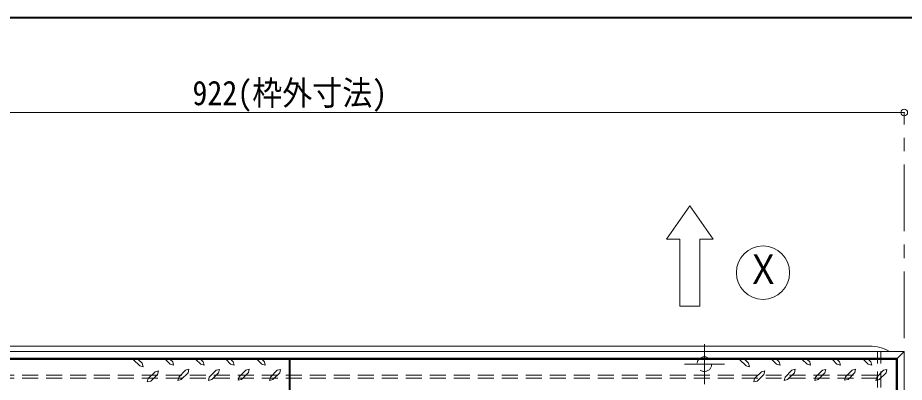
# Model space of a CAD drawing. Units: millimetres at full size, sheet at 1:10; details may follow other scales. Extents: x -2096 to 1954, y -1408 to 1402.
# Drawn here: x -1440 to -775, y 1128 to 1402 of the extents above; entities that cross this region are included whole.
import ezdxf
from ezdxf.enums import TextEntityAlignment as Align

# ---------------------------------------------------------------- set-up
doc = ezdxf.new("R2010")
doc.units = ezdxf.units.MM
doc.header["$LTSCALE"] = 10
doc.header["$PDMODE"] = 32
doc.header["$PDSIZE"] = 5
doc.linetypes.add('CHAIN1', pattern=[8, 5, -1, 1, -1])
doc.linetypes.add('DASHED1', pattern=[1.8, 1.2, -0.6])
doc.layers.add('0-0_ﾚｲﾔ1', color=4, linetype='Continuous', lineweight=9)
doc.styles.add('ＭＳ ゴシック', font='')
doc.styles.get('ＭＳ ゴシック').set_extended_font_data('MS Gothic')

msp = doc.modelspace()

# ---------------------------------------------------------------- linework, layer by layer
at = {"layer": '0-0_ﾚｲﾔ1', "color": 1, "lineweight": 40}
for p, q in [((1954.43, 1401.51), (-2095.57, 1401.51)), ((-1235.57, 890.51), (-1235.57, 1145.51))]:
    msp.add_line(p, q, dxfattribs=at)
at = {"layer": '0-0_ﾚｲﾔ1'}
for p, q in [((-774.57, 1330.51), (-1696.57, 1330.51)), ((-800.57, 1155.51), (-1670.57, 1155.51)), ((-1353.13, 1145.51), (-1348.27, 1140.77)), ((-1328.99, 1145.51), (-1325.37, 1141.89)), ((-1325.29, 1145.51), (-1323.52, 1143.74)), ((-1306.08, 1145.51), (-1302.47, 1141.89)), ((-1302.31, 1145.51), (-1300.54, 1143.74)), ((-1283.45, 1145.51), (-1280.05, 1141.97)), ((-1279.81, 1145.51), (-1278.12, 1143.82)), ((-1260.2, 1145.51), (-1256.58, 1141.89)), ((-1256.5, 1145.51), (-1254.74, 1143.74)), ((-898.13, 1145.51), (-893.27, 1140.77)), ((-873.99, 1145.51), (-870.37, 1141.89)), ((-870.29, 1145.51), (-868.52, 1143.74)), ((-851.08, 1145.51), (-847.47, 1141.89)), ((-847.31, 1145.51), (-845.54, 1143.74)), ((-828.45, 1145.51), (-825.05, 1141.97)), ((-824.81, 1145.51), (-823.12, 1143.82)), ((-805.2, 1145.51), (-801.58, 1141.89)), ((-801.5, 1145.51), (-799.74, 1143.74)), ((-1322.8, 1141.25), (-1325.37, 1141.89)), ((-1323.52, 1143.74), (-1322.8, 1141.25)), ((-1299.9, 1141.17), (-1302.47, 1141.89)), ((-1300.54, 1143.74), (-1299.9, 1141.17)), ((-1277.48, 1141.33), (-1280.05, 1141.97)), ((-1278.12, 1143.82), (-1277.48, 1141.33)), ((-1254.01, 1141.17), (-1256.58, 1141.89)), ((-1254.74, 1143.74), (-1254.01, 1141.17)), ((-867.8, 1141.25), (-870.37, 1141.89)), ((-868.52, 1143.74), (-867.8, 1141.25)), ((-844.9, 1141.17), (-847.47, 1141.89)), ((-845.54, 1143.74), (-844.9, 1141.17)), ((-822.48, 1141.33), (-825.05, 1141.97)), ((-823.12, 1143.82), (-822.48, 1141.33)), ((-799.01, 1141.17), (-801.58, 1141.89)), ((-799.74, 1143.74), (-799.01, 1141.17)), ((-1341.92, 1131.13), (-1342.57, 1128.64)), ((-1339.99, 1129.28), (-1334.93, 1134.34)), ((-1319.02, 1132.33), (-1319.66, 1129.84)), ((-1317.09, 1130.48), (-1312.03, 1135.55)), ((-1296.12, 1132.25), (-1296.76, 1129.76)), ((-1294.19, 1130.4), (-1289.13, 1135.47)), ((-1273.7, 1132.41), (-1274.34, 1129.92)), ((-1271.77, 1130.56), (-1266.71, 1135.63)), ((-1250.24, 1132.25), (-1250.88, 1129.76)), ((-1248.31, 1130.4), (-1243.24, 1135.47)), ((-886.92, 1131.13), (-887.57, 1128.64)), ((-884.99, 1129.28), (-879.93, 1134.34)), ((-864.02, 1132.33), (-864.66, 1129.84)), ((-862.09, 1130.48), (-857.03, 1135.55)), ((-841.12, 1132.25), (-841.76, 1129.76)), ((-839.19, 1130.4), (-834.13, 1135.47)), ((-818.7, 1132.41), (-819.34, 1129.92)), ((-816.77, 1130.56), (-811.71, 1135.63)), ((-795.24, 1132.25), (-795.88, 1129.76)), ((-793.31, 1130.4), (-788.24, 1135.47)), ((-1339.99, 1129.28), (-1342.57, 1128.64)), ((-1317.09, 1130.48), (-1319.66, 1129.84)), ((-1294.19, 1130.4), (-1296.76, 1129.76)), ((-1271.77, 1130.56), (-1274.34, 1129.92)), ((-1248.31, 1130.4), (-1250.88, 1129.76)), ((-884.99, 1129.28), (-887.57, 1128.64)), ((-862.09, 1130.48), (-864.66, 1129.84)), ((-839.19, 1130.4), (-841.76, 1129.76)), ((-816.77, 1130.56), (-819.34, 1129.92)), ((-793.31, 1130.4), (-795.88, 1129.76))]:
    msp.add_line(p, q, dxfattribs=at)
at = {"layer": '0-0_ﾚｲﾔ1', "linetype": 'CHAIN1'}
for p, q in [((-774.57, 1161.51), (-774.57, 1330.51)), ((-924.57, 1127.01), (-924.57, 1157.01)), ((-909.57, 1142.01), (-939.57, 1142.01))]:
    msp.add_line(p, q, dxfattribs=at)
at = {"layer": '0-0_ﾚｲﾔ1', "color": 7, "lineweight": 18}
for p, q in [((-935.57, 1260.51), (-953.07, 1235.51)), ((-935.57, 1260.51), (-918.07, 1235.51)), ((-928.07, 1185.51), (-928.07, 1235.51)), ((-918.07, 1235.51), (-928.07, 1235.51)), ((-928.07, 1185.51), (-943.07, 1185.51)), ((-774.57, 1151.51), (-1696.57, 1151.51)), ((-780.57, 1145.51), (-774.57, 1151.51)), ((-774.57, 890.51), (-774.57, 1151.51)), ((-779.57, 1146.51), (-1691.57, 1146.51)), ((-794.57, 1146.51), (-794.57, 1145.51)), ((-779.57, 890.51), (-779.57, 1146.51))]:
    msp.add_line(p, q, dxfattribs=at)
at = {"layer": '0-0_ﾚｲﾔ1', "linetype": 'DASHED1'}
for p, q in [((-794.57, 1146.51), (-794.57, 1151.51)), ((-792.27, 890.51), (-792.27, 1151.51)), ((-794.57, 890.51), (-794.57, 1145.51)), ((-794.57, 1133.81), (-1676.57, 1133.81)), ((-794.57, 1131.51), (-1676.57, 1131.51))]:
    msp.add_line(p, q, dxfattribs=at)
at = {"layer": '0-0_ﾚｲﾔ1', "color": 5, "lineweight": 25}
for q in [(-1690.57, 1145.51), (-780.57, 890.51)]:
    msp.add_line((-780.57, 1145.51), q, dxfattribs=at)
at = {"layer": '0-0_ﾚｲﾔ1', "color": 7, "lineweight": 18}
msp.add_lwpolyline([(-943.07, 1185.51), (-943.07, 1235.51), (-953.07, 1235.51)], dxfattribs=at)
at = {"layer": '0-0_ﾚｲﾔ1'}
for points in [[(-1349.32, 1145.51), (-1346.42, 1142.62), (-1345.7, 1140.05), (-1348.27, 1140.77)], [(-894.32, 1145.51), (-891.42, 1142.62), (-890.7, 1140.05), (-893.27, 1140.77)], [(-1319.02, 1132.33), (-1313.88, 1137.47), (-1311.39, 1138.12), (-1312.03, 1135.55)], [(-1296.12, 1132.25), (-1290.98, 1137.39), (-1288.49, 1138.04), (-1289.13, 1135.47)], [(-1273.7, 1132.41), (-1268.56, 1137.56), (-1266.07, 1138.2), (-1266.71, 1135.63)], [(-1250.24, 1132.25), (-1245.09, 1137.39), (-1242.6, 1138.04), (-1243.24, 1135.47)], [(-864.02, 1132.33), (-858.88, 1137.47), (-856.39, 1138.12), (-857.03, 1135.55)], [(-841.12, 1132.25), (-835.98, 1137.39), (-833.49, 1138.04), (-834.13, 1135.47)], [(-818.7, 1132.41), (-813.56, 1137.56), (-811.07, 1138.2), (-811.71, 1135.63)], [(-795.24, 1132.25), (-790.09, 1137.39), (-787.6, 1138.04), (-788.24, 1135.47)], [(-1341.92, 1131.13), (-1336.78, 1136.27), (-1334.29, 1136.91), (-1334.93, 1134.34)], [(-886.92, 1131.13), (-881.78, 1136.27), (-879.29, 1136.91), (-879.93, 1134.34)]]:
    msp.add_lwpolyline(points, dxfattribs=at)
at = {"layer": '0-0_ﾚｲﾔ1', "color": 7, "lineweight": 18}
msp.add_circle((-880.57, 1210.51), 20, dxfattribs=at)
at = {"layer": '0-0_ﾚｲﾔ1', "linetype": 'DASHED1'}
msp.add_circle((-924.57, 1142.01), 5.5, dxfattribs=at)
at = {"layer": '0-0_ﾚｲﾔ1'}
msp.add_arc((-800.57, 1125.51), 30, 60.07357, 90, dxfattribs=at)
at = {"layer": '0-0_ﾚｲﾔ1', "color": 1}
msp.add_point((-774.57, 1330.51), dxfattribs=at)

# ---------------------------------------------------------------- texts
at = {"layer": '0-0_ﾚｲﾔ1', "color": 7, "style": 'ＭＳ ゴシック'}
for s, height, width, p in [('922(枠外寸法)', 18.33, 0.9, (-1308.7, 1330.51)), ('Ｘ', 21.99, 0.85, (-893.07, 1195.51))]:
    msp.add_text(s, height=height, dxfattribs=dict(at, width=width)).set_placement(p, align=Align.BOTTOM_LEFT)

doc.saveas('drawing.dxf')
